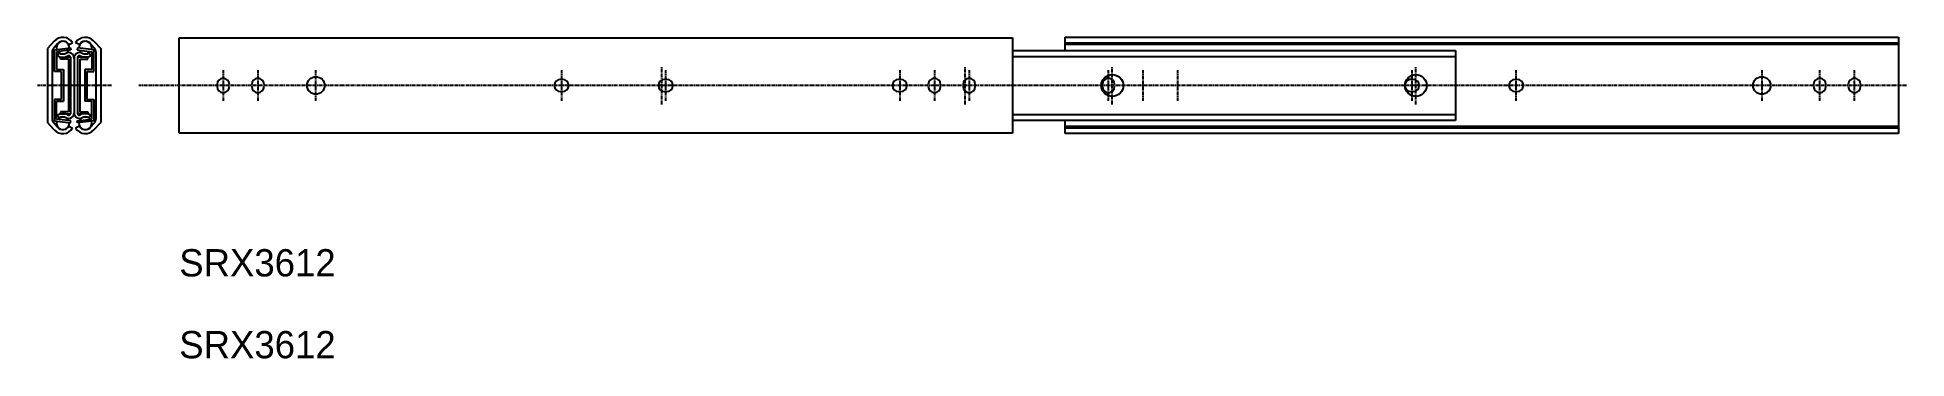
# Model space of a CAD drawing. Extents: x -42 to 642, y 10 to 128.
import ezdxf

# ---------------------------------------------------------------- set-up
doc = ezdxf.new("R2010")
doc.units = 0
doc.linetypes.add('CENTER', pattern=[2, 1.25, -0.25, 0.25, -0.25])
doc.layers.get('0').update_dxf_attribs({"linetype": 'CONTINUOUS'})
doc.layers.add('CENTER', color=1, linetype='CENTER')

msp = doc.modelspace()

# ---------------------------------------------------------------- linework, layer by layer
at = {"color": 7, "linetype": 'CONTINUOUS'}
for p, q in [((-35.75, 126.2), (-38.23, 123.55)), ((-38.23, 123.55), (-38.23, 96.45)), ((-34.53, 125.31), (-36.06, 123.53)), ((-35.7, 123.01), (-29.74, 123.74)), ((-30.41, 124.97), (-29.04, 125.65)), ((-29.74, 123.74), (-29.64, 123.02)), ((-26.56, 124.97), (-27.92, 125.65)), ((-27.22, 123.74), (-27.32, 123.02)), ((-21.26, 123.01), (-27.22, 123.74)), ((-22.43, 125.31), (-20.9, 123.53)), ((-21.21, 126.2), (-18.73, 123.55)), ((-18.73, 123.55), (-18.73, 96.45)), ((10, 127.5), (315, 127.5)), ((10, 92.5), (10, 127.5)), ((315, 127.5), (315, 92.5)), ((334.2, 127.65), (639.2, 127.65)), ((334.2, 122.85), (334.2, 127.65)), ((334.2, 125.65), (639.2, 125.65)), ((639.2, 124.97), (334.2, 124.97)), ((639.2, 127.65), (639.2, 92.35)), ((-36.48, 122.38), (-36.48, 97.62)), ((-35.7, 115.08), (-35.7, 123.01)), ((-29.64, 123.02), (-34.93, 122.37)), ((-34.93, 122.37), (-34.93, 115.81)), ((-34.62, 120.9), (-33.92, 121.92)), ((-33.47, 119.62), (-33.47, 120.34)), ((-33.47, 120.34), (-29.77, 120.34)), ((-30.54, 119.62), (-33.47, 119.62)), ((-30.54, 119.62), (-30.54, 100.38)), ((-29.77, 120.34), (-29.77, 99.66)), ((-28.48, 120.06), (-28.48, 99.94)), ((-28.48, 120.06), (-28.48, 99.94)), ((-28.48, 119.93), (-28.48, 120.06)), ((-28.48, 119.93), (-28.48, 120.06)), ((-27.32, 123.02), (-22.03, 122.37)), ((-27.19, 120.34), (-27.19, 99.66)), ((-23.49, 120.34), (-27.19, 120.34)), ((-26.42, 119.62), (-26.42, 100.38)), ((-26.42, 119.62), (-23.49, 119.62)), ((-23.49, 119.62), (-23.49, 120.34)), ((-22.34, 120.9), (-23.04, 121.92)), ((-22.03, 122.37), (-22.03, 115.81)), ((-21.26, 115.08), (-21.26, 123.01)), ((-20.48, 122.38), (-20.48, 97.62)), ((315, 122.85), (324.6, 122.85)), ((315, 120.67), (477.1, 120.67)), ((324.6, 122.85), (477.1, 122.85)), ((477.1, 122.85), (477.1, 97.15)), ((-33.19, 115.08), (-35.7, 115.08)), ((-34.93, 115.81), (-32.42, 115.81)), ((-33.19, 115.08), (-33.19, 104.92)), ((-32.42, 115.81), (-32.42, 104.19)), ((-24.55, 115.81), (-24.55, 104.19)), ((-22.03, 115.81), (-24.55, 115.81)), ((-23.77, 115.08), (-23.77, 104.92)), ((-23.77, 115.08), (-21.26, 115.08)), ((150.3, 112.25), (149.5, 112.25)), ((188.4, 112.25), (187.6, 112.25)), ((274.1, 112.25), (273.3, 112.25)), ((461.6, 112.25), (460.8, 112.25)), ((499.7, 112.25), (498.9, 112.25)), ((-35.7, 104.92), (-35.7, 96.99)), ((-33.19, 104.92), (-35.7, 104.92)), ((-34.93, 97.63), (-34.93, 104.19)), ((-34.93, 104.19), (-32.42, 104.19)), ((-22.03, 104.19), (-24.55, 104.19)), ((-23.77, 104.92), (-21.26, 104.92)), ((-22.03, 97.63), (-22.03, 104.19)), ((-21.26, 104.92), (-21.26, 96.99)), ((149.5, 107.75), (150.3, 107.75)), ((187.6, 107.75), (188.4, 107.75)), ((273.3, 107.75), (274.1, 107.75)), ((460.8, 107.75), (461.6, 107.75)), ((498.9, 107.75), (499.7, 107.75)), ((-35.75, 93.8), (-38.23, 96.45)), ((-34.53, 94.69), (-36.06, 96.47)), ((-35.7, 96.99), (-29.74, 96.26)), ((-29.64, 96.98), (-34.93, 97.63)), ((-34.62, 99.1), (-33.92, 98.08)), ((-33.47, 100.38), (-33.47, 99.66)), ((-30.54, 100.38), (-33.47, 100.38)), ((-33.47, 99.66), (-29.77, 99.66)), ((-29.74, 96.26), (-29.64, 96.98)), ((-28.48, 100.07), (-28.48, 99.94)), ((-28.48, 100.07), (-28.48, 99.94)), ((-27.32, 96.98), (-22.03, 97.63)), ((-27.22, 96.26), (-27.32, 96.98)), ((-21.26, 96.99), (-27.22, 96.26)), ((-23.49, 99.66), (-27.19, 99.66)), ((-26.42, 100.38), (-23.49, 100.38)), ((-23.49, 100.38), (-23.49, 99.66)), ((-22.34, 99.1), (-23.04, 98.08)), ((-22.43, 94.69), (-20.9, 96.47)), ((-21.21, 93.8), (-18.73, 96.45)), ((315, 99.33), (477.1, 99.33)), ((477.1, 97.15), (315, 97.15)), ((334.2, 92.35), (334.2, 97.15)), ((-30.41, 95.03), (-29.04, 94.35)), ((-26.56, 95.03), (-27.92, 94.35)), ((315, 92.5), (10, 92.5)), ((334.2, 95.03), (639.2, 95.03)), ((639.2, 94.35), (334.2, 94.35)), ((639.2, 92.35), (334.2, 92.35))]:
    msp.add_line(p, q, dxfattribs=at)
for centre, radius in [((60, 110), 3.2), ((351.5, 110), 4), ((462.6, 110), 4), ((589.2, 110), 3.2)]:
    msp.add_circle(centre, radius, dxfattribs=at)
for centre, radius, start, end in [((-34.72, 122.38), 1.76, 139.37428, 180), ((-32.6, 123.49), 4.16, 31.30261, 139.33413), ((-32.59, 123.88), 2.33, 355.17841, 198.94981), ((-32.59, 123.65), 2.55, 31.06175, 139.37428), ((-24.37, 123.49), 4.16, 40.66587, 148.69739), ((-24.37, 123.88), 2.33, 341.05019, 184.82159), ((-24.37, 123.65), 2.55, 40.62572, 148.93825), ((-22.24, 122.38), 1.76, 0, 40.62572), ((-32.59, 124.3), 3.96, 239.25211, 298.1841), ((-32.59, 123.88), 2.33, 218.26597, 335.86027), ((-32.59, 124.12), 2.58, 238.80914, 297.44401), ((-30.48, 120.06), 2, 0, 117.44401), ((-30.41, 120.24), 0.653, 9.35048, 118.1841), ((-26.48, 120.06), 2, 62.55599, 180), ((-26.55, 120.24), 0.653, 61.8159, 170.64952), ((-24.37, 123.88), 2.33, 204.13973, 321.73403), ((-24.37, 124.3), 3.96, 241.8159, 300.74789), ((-24.37, 124.12), 2.58, 242.55599, 301.19086), ((26.1, 110.4), 2.25, 0, 180), ((26.1, 109.6), 2.25, 180, 0), ((38.8, 110.4), 2.25, 0, 180), ((38.8, 109.6), 2.25, 180, 0), ((149.5, 110), 2.25, 90, 270), ((150.3, 110), 2.25, 270, 90), ((187.6, 110), 2.25, 90, 270), ((188.4, 110), 2.25, 270, 90), ((273.3, 110), 2.25, 90, 270), ((274.1, 110), 2.25, 270, 90), ((286.4, 110.4), 2.25, 0, 180), ((286.4, 109.6), 2.25, 180, 0), ((299.1, 110.4), 2.25, 0, 180), ((299.1, 109.6), 2.25, 180, 0), ((350.1, 110.4), 2.25, 0, 180), ((350.1, 109.6), 2.25, 180, 0), ((460.8, 110), 2.25, 90, 161.86185), ((461.6, 110), 2.25, 270, 90), ((498.9, 110), 2.25, 90, 270), ((499.7, 110), 2.25, 270, 90), ((610.4, 110.4), 2.25, 0, 180), ((610.4, 109.6), 2.25, 180, 0), ((623.1, 110.4), 2.25, 0, 180), ((623.1, 109.6), 2.25, 180, 0), ((460.8, 110), 2.25, 198.13815, 270), ((-34.72, 97.62), 1.76, 180, 220.62572), ((-32.59, 96.12), 2.33, 161.05019, 4.82159), ((-32.59, 95.7), 3.96, 61.8159, 120.74789), ((-32.59, 96.12), 2.33, 24.13973, 141.73403), ((-32.59, 95.88), 2.58, 62.55599, 121.19086), ((-30.48, 99.94), 2, 242.55599, 0), ((-30.41, 99.76), 0.653, 241.8159, 350.64952), ((-26.48, 99.94), 2, 180, 297.44401), ((-26.55, 99.76), 0.653, 189.35048, 298.1841), ((-24.37, 96.12), 2.33, 175.17841, 18.94981), ((-24.37, 96.12), 2.33, 38.26597, 155.86027), ((-24.37, 95.7), 3.96, 59.25211, 118.1841), ((-24.37, 95.88), 2.58, 58.80914, 117.44401), ((-22.24, 97.62), 1.76, 319.37428, 0), ((-32.6, 96.51), 4.16, 220.66587, 328.69739), ((-32.59, 96.35), 2.55, 220.62572, 328.93825), ((-24.37, 96.51), 4.16, 211.30261, 319.33413), ((-24.37, 96.35), 2.55, 211.06175, 319.37428)]:
    msp.add_arc(centre, radius, start, end, dxfattribs=at)
at = {"layer": 'CENTER', "color": 1, "linetype": 'CENTER'}
for p, q in [((186.6, 103), (186.6, 117)), ((297.7, 103), (297.7, 117)), ((351.5, 103), (351.5, 117)), ((462.6, 103), (462.6, 117)), ((-14.77, 110), (-41.92, 110)), ((642.2, 110), (-4.77, 110)), ((26.1, 115.65), (26.1, 104.35)), ((38.8, 115.65), (38.8, 104.35)), ((60, 104.35), (60, 115.65)), ((149.9, 115.65), (149.9, 104.35)), ((188, 115.65), (188, 104.35)), ((273.7, 115.65), (273.7, 104.35)), ((286.4, 115.65), (286.4, 104.35)), ((299.1, 115.65), (299.1, 104.35)), ((350.1, 104.35), (350.1, 115.65)), ((362.8, 104.35), (362.8, 115.65)), ((375.5, 104.35), (375.5, 115.65)), ((461.2, 104.35), (461.2, 115.65)), ((499.3, 104.35), (499.3, 115.65)), ((589.2, 115.65), (589.2, 104.35)), ((610.4, 104.35), (610.4, 115.65)), ((623.1, 104.35), (623.1, 115.65))]:
    msp.add_line(p, q, dxfattribs=at)

# ---------------------------------------------------------------- texts
at = {"color": 7, "linetype": 'CONTINUOUS'}
for p in [(10, 40), (10, 10)]:
    msp.add_text('SRX3612', height=10, dxfattribs=at).set_placement(p)

doc.saveas('drawing.dxf')
